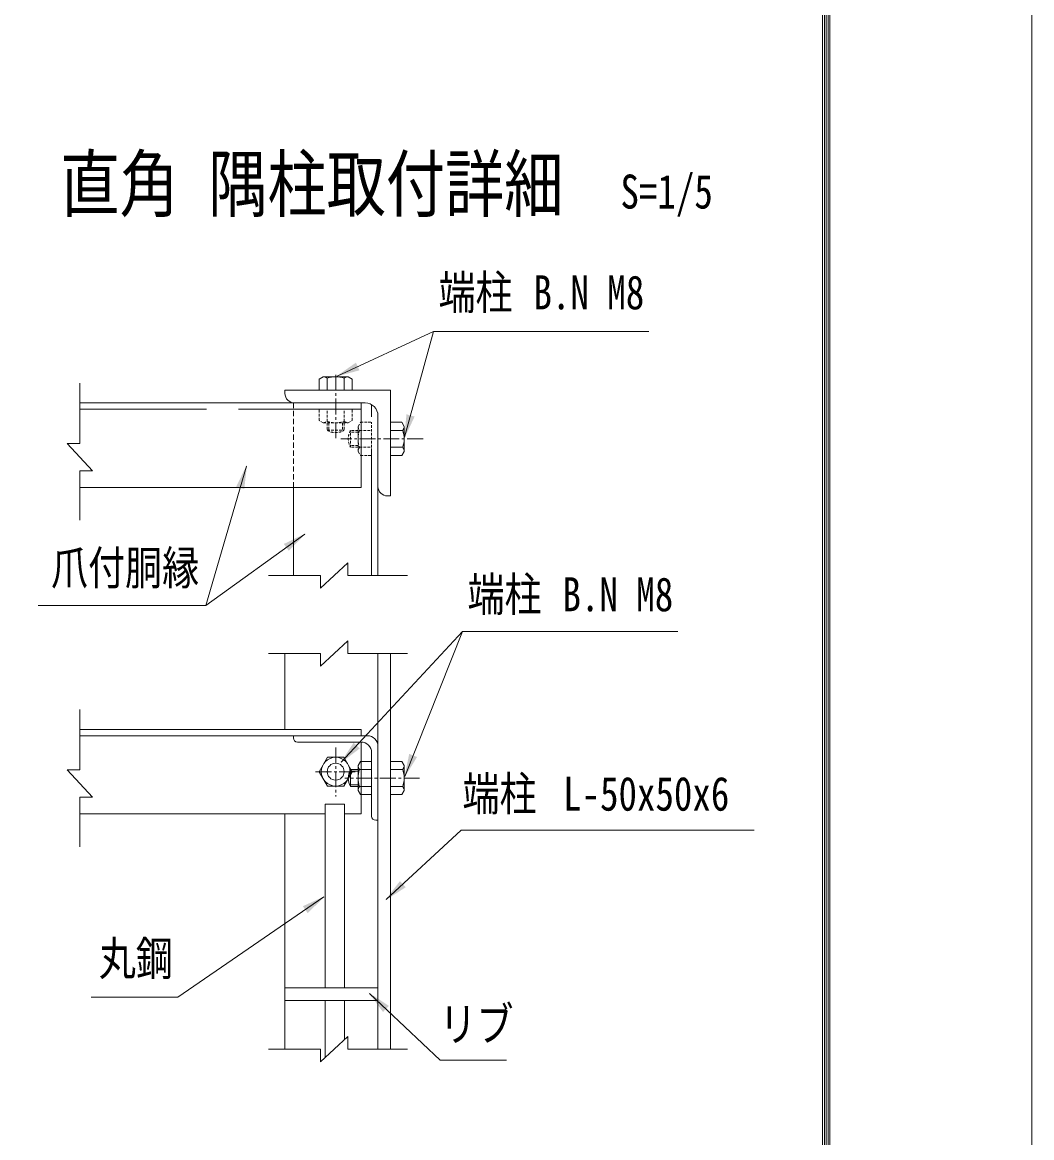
# Model space of a CAD drawing. Units: millimetres, scale not verified, with parts at other scales. Extents: x -4455 to 4455, y -3150 to 3150.
# Drawn here: x 3022 to 4455, y -963 to 619 of the extents above; entities that cross this region are included whole.
import ezdxf
from ezdxf.enums import TextEntityAlignment as Align

# ---------------------------------------------------------------- set-up
doc = ezdxf.new("R2010")
doc.units = ezdxf.units.MM
doc.header["$LTSCALE"] = 30
for name, pattern in [('DASHED', [7.5, 6, -1.5]), ('USER1', [1.125, 0.75, -0.125, 0.125, -0.125]), ('USER2', [0.375, 0.25, -0.125]), ('USER3', [0.1875, 0.125, -0.0625])]:
    doc.linetypes.add(name, pattern=pattern)
doc.layers.add('0-0_D-TTL-TXT', color=7, linetype='Continuous')
for name, color, linetype, lineweight in [('0-1_D-STR1', 1, 'Continuous', 18), ('0-2_D-STR3', 3, 'Continuous', 13), ('0-3_D-BMK', 2, 'USER1', 13), ('0-4_D-STR-DIM', 4, 'Continuous', 13), ('0-6_7詳細', 3, 'Continuous', 18), ('0-7_D-STR-TXT', 3, 'Continuous', 13), ('0-8_D-STR2', 2, 'Continuous', 13), ('0-9_5寸法', 3, 'Continuous', 18), ('1-2_D-TTL', 7, 'Continuous', 9)]:
    doc.layers.add(name, color=color, linetype=linetype, lineweight=lineweight)
doc.styles.add('ＭＳ ゴシック', font='')
doc.styles.get('ＭＳ ゴシック').set_extended_font_data('MS Gothic')

msp = doc.modelspace()

# ---------------------------------------------------------------- linework, layer by layer
at = {"layer": '0-1_D-STR1'}
for p, q in [((3394.76, 97.16), (3394.76, 92.66)), ((3544.76, 97.16), (3394.76, 97.16)), ((3544.76, -52.84), (3544.76, 97.16)), ((3103.59, 79.16), (3499.76, 79.16)), ((3502.76, 79.16), (3394.76, 79.16)), ((3508.76, 79.16), (3408.26, 79.16)), ((3526.76, 61.16), (3526.76, -39.34)), ((3103.59, -40.84), (3502.76, -40.84)), ((3406.76, -165.57), (3406.76, -40.84)), ((3526.76, -165.57), (3526.76, -31.84)), ((3544.76, -52.84), (3540.26, -52.84)), ((3394.76, -384.05), (3394.76, -276.56)), ((3526.76, -837.9), (3526.76, -276.56)), ((3544.76, -837.9), (3544.76, -276.56)), ((3103.76, -384.05), (3499.76, -384.05)), ((3103.76, -393.05), (3499.76, -393.05)), ((3502.76, -384.05), (3394.76, -384.05)), ((3511.76, -393.05), (3406.76, -393.05)), ((3417.26, -384.05), (3417.56, -384.05)), ((3502.76, -402.05), (3412.76, -402.05)), ((3502.76, -504.05), (3502.76, -402.05)), ((3526.76, -513.05), (3526.76, -408.05)), ((3517.76, -507.05), (3517.76, -417.05)), ((3103.76, -504.05), (3452.07, -504.05)), ((3394.76, -837.9), (3394.76, -504.05)), ((3479.07, -504.05), (3502.76, -504.05)), ((3526.76, -513.05), (3523.76, -513.05))]:
    msp.add_line(p, q, dxfattribs=at)
at = {"layer": '0-1_D-STR1', "linetype": 'DASHED'}
for p, q in [((3103.59, 70.16), (3502.76, 70.16)), ((3517.76, -165.57), (3517.76, 76.75))]:
    msp.add_line(p, q, dxfattribs=at)
at = {"layer": '0-1_D-STR1'}
for centre, radius, start, end in [((3408.26, 92.66), 13.5, 180, 270.00009), ((3508.76, 61.16), 18, 0.00001, 90.00008), ((3540.26, -39.34), 13.5, 180, 270), ((3511.76, -408.05), 15, 0, 90), ((3523.76, -507.05), 6, 180, 270)]:
    msp.add_arc(centre, radius, start, end, dxfattribs=at)
at = {"layer": '0-2_D-STR3'}
for p, q in [((3449, 116.36), (3443.24, 113.03)), ((3443.24, 113.03), (3443.24, 97.16)), ((3449, 116.36), (3484.52, 116.36)), ((3454.76, 114.3), (3454.76, 97.16)), ((3478.76, 114.3), (3478.76, 97.16)), ((3484.52, 116.36), (3490.28, 113.03)), ((3490.28, 113.03), (3490.28, 97.16)), ((3560.63, 51.68), (3544.76, 51.68)), ((3544.76, 4.64), (3544.76, 51.68)), ((3563.96, 45.92), (3560.63, 51.68)), ((3561.9, 40.16), (3544.76, 40.16)), ((3563.96, 10.4), (3563.96, 45.92)), ((3561.9, 16.16), (3544.76, 16.16)), ((3560.63, 4.64), (3544.76, 4.64)), ((3563.96, 10.4), (3560.63, 4.64)), ((3487.9, -465.05), (3487.9, -441.05)), ((3498.56, -441.05), (3487.9, -441.05)), ((3498.56, -470.81), (3498.56, -435.29)), ((3500.62, -441.05), (3517.76, -441.05)), ((3517.76, -476.57), (3517.76, -429.53)), ((3560.63, -429.53), (3544.76, -429.53)), ((3544.76, -476.57), (3544.76, -429.53)), ((3561.9, -441.05), (3544.76, -441.05)), ((3563.96, -435.29), (3560.63, -429.53)), ((3563.96, -470.81), (3563.96, -435.29)), ((3498.56, -465.05), (3487.9, -465.05)), ((3498.56, -470.81), (3501.88, -476.57)), ((3500.62, -465.05), (3517.76, -465.05)), ((3561.9, -465.05), (3544.76, -465.05)), ((3563.96, -470.81), (3560.63, -476.57)), ((3501.88, -476.57), (3517.76, -476.57)), ((3560.63, -476.57), (3544.76, -476.57)), ((3526.76, -750.54), (3394.76, -750.54)), ((3526.76, -768.54), (3394.76, -768.54))]:
    msp.add_line(p, q, dxfattribs=at)
at = {"layer": '0-2_D-STR3', "color": 1, "linetype": 'USER3'}
for p, q in [((3443.24, 70.16), (3490.28, 70.16)), ((3443.24, 54.28), (3443.24, 70.16)), ((3454.76, 53.02), (3454.76, 70.16)), ((3478.76, 53.02), (3478.76, 70.16)), ((3449, 50.96), (3443.24, 54.28)), ((3449, 50.96), (3484.52, 50.96)), ((3454.76, 50.96), (3454.76, 40.3)), ((3457.16, 50.96), (3457.16, 39.09)), ((3476.36, 50.96), (3476.36, 39.09)), ((3478.76, 50.96), (3478.76, 40.3)), ((3517.76, 4.64), (3517.76, 51.68)), ((3454.76, 40.3), (3478.76, 40.3)), ((3498.56, 37.76), (3486.69, 37.76)), ((3487.9, 16.16), (3487.9, 40.16)), ((3498.56, 40.16), (3487.9, 40.16)), ((3498.56, 10.4), (3498.56, 45.92)), ((3500.62, 40.16), (3517.76, 40.16)), ((3498.56, 18.56), (3486.69, 18.56)), ((3498.56, 16.16), (3487.9, 16.16)), ((3500.62, 16.16), (3517.76, 16.16)), ((3498.56, 10.4), (3501.88, 4.64)), ((3501.88, 4.64), (3517.76, 4.64))]:
    msp.add_line(p, q, dxfattribs=at)
at = {"layer": '0-2_D-STR3', "color": 1}
for p, q in [((3498.56, -443.45), (3486.69, -443.45)), ((3498.56, -462.65), (3486.69, -462.65))]:
    msp.add_line(p, q, dxfattribs=at)
at = {"layer": '0-2_D-STR3', "color": 1, "linetype": 'USER3'}
for points in [[(3484.52, 50.96), (3490.28, 54.28), (3490.28, 70.16)], [(3498.56, 45.92), (3501.88, 51.68), (3517.76, 51.68)]]:
    msp.add_lwpolyline(points, dxfattribs=at)
at = {"layer": '0-2_D-STR3'}
msp.add_lwpolyline([(3490.28, -444.05), (3478.52, -423.68), (3455, -423.68), (3443.24, -444.05), (3455, -464.42), (3478.52, -464.42)], close=True, dxfattribs=at)
msp.add_lwpolyline([(3498.56, -435.29), (3501.88, -429.53), (3517.76, -429.53)], dxfattribs=at)
for radius in [20.4, 12]:
    msp.add_circle((3466.76, -444.05), radius, dxfattribs=at)
for centre, radius, start, end in [((3449, 107.27), 9.09, 50.6618, 90), ((3466.76, 80.36), 36, 70.52878, 109.47122), ((3484.52, 107.27), 9.09, 90, 129.3382), ((3554.87, 45.92), 9.09, 320.6618, 0), ((3527.96, 28.16), 36, 340.52878, 19.47122), ((3554.87, 10.4), 9.09, 0, 39.3382), ((3508.68, -453.05), 24, 150, 210), ((3507.64, -435.29), 9.09, 180, 219.3382), ((3534.56, -453.05), 36, 160.52878, 199.47122), ((3554.87, -435.29), 9.09, 320.6618, 0), ((3527.96, -453.05), 36, 340.52878, 19.47122), ((3507.64, -470.81), 9.09, 140.6618, 180), ((3554.87, -470.81), 9.09, 0, 39.3382)]:
    msp.add_arc(centre, radius, start, end, dxfattribs=at)
at = {"layer": '0-2_D-STR3', "color": 1, "linetype": 'USER3'}
for centre, radius, start, end in [((3449, 60.05), 9.09, 270, 309.3382), ((3466.76, 86.96), 36, 250.52878, 289.47122), ((3484.52, 60.05), 9.09, 230.6618, 270), ((3466.76, 61.08), 24, 240, 300), ((3508.68, 28.16), 24, 150, 210), ((3507.64, 45.92), 9.09, 180, 219.3382), ((3534.56, 28.16), 36, 160.52878, 199.47122), ((3507.64, 10.4), 9.09, 140.6618, 180)]:
    msp.add_arc(centre, radius, start, end, dxfattribs=at)
at = {"layer": '0-3_D-BMK'}
for p, q in [((3466.76, 29.06), (3466.76, 121.42)), ((3590.76, 28.16), (3474.31, 28.16)), ((3466.76, -409.86), (3466.76, -479.25)), ((3438.2, -444.05), (3495.32, -444.05)), ((3585.85, -453.05), (3479.63, -453.05))]:
    msp.add_line(p, q, dxfattribs=at)
at = {"layer": '0-4_D-STR-DIM'}
for p, q in [((3103.59, 21.6), (3103.59, 107.18)), ((3085.59, 21.6), (3121.59, -17.18)), ((3103.59, 21.6), (3085.59, 21.6)), ((3103.59, -17.18), (3103.59, -87.37)), ((3103.59, -17.18), (3121.59, -17.18)), ((3445.44, -183.57), (3484.21, -147.57)), ((3484.21, -165.57), (3484.21, -147.57)), ((3445.44, -165.57), (3371.21, -165.57)), ((3445.44, -165.57), (3445.44, -183.57)), ((3484.21, -165.57), (3568.89, -165.57)), ((3445.44, -294.56), (3484.21, -258.56)), ((3484.21, -276.56), (3484.21, -258.56)), ((3445.44, -276.56), (3371.21, -276.56)), ((3445.44, -276.56), (3445.44, -294.56)), ((3484.21, -276.56), (3568.89, -276.56)), ((3445.44, -855.9), (3484.21, -819.9)), ((3484.21, -837.9), (3484.21, -819.9)), ((3445.44, -837.9), (3371.21, -837.9)), ((3445.44, -837.9), (3445.44, -855.9)), ((3484.21, -837.9), (3568.89, -837.9))]:
    msp.add_line(p, q, dxfattribs=at)
at = {"layer": '0-6_7詳細', "color": 1, "linetype": 'USER2'}
msp.add_line((3406.76, -40.84), (3406.76, 79.24), dxfattribs=at)
at = {"layer": '0-6_7詳細', "color": 7, "lineweight": 9}
for p, q in [((3502.76, -40.84), (3502.76, 79.16)), ((3406.76, -393.05), (3406.76, -396.05)), ((3502.76, -393.05), (3502.76, -384.05))]:
    msp.add_line(p, q, dxfattribs=at)
at = {"layer": '0-6_7詳細', "color": 4}
for p, q in [((3103.76, -441.61), (3103.76, -356.03)), ((3085.76, -441.61), (3121.76, -480.39)), ((3103.76, -441.61), (3085.76, -441.61)), ((3103.76, -480.39), (3103.76, -550.58)), ((3103.76, -480.39), (3121.76, -480.39))]:
    msp.add_line(p, q, dxfattribs=at)
at = {"layer": '0-6_7詳細', "color": 7, "lineweight": 9}
for centre, radius, start, end in [((3412.76, -396.05), 6, 180, 270), ((3502.76, -417.05), 15, 0, 90)]:
    msp.add_arc(centre, radius, start, end, dxfattribs=at)
at = {"layer": '0-7_D-STR-TXT'}
for p, q in [((3282.55, -208.08), (3422.83, -107)), ((3646.86, -245.28), (3564.81, -450.91))]:
    msp.add_line(p, q, dxfattribs=at)
for points in [[(3911.52, 180.7), (3605.71, 180.7), (3468.84, 117.33)], [(3044.55, -208.08), (3282.55, -208.08), (3340.28, -10.5)], [(3952.67, -245.28), (3646.86, -245.28), (3474.65, -430.61)], [(4060.91, -527.23), (3645.08, -527.23), (3538.38, -625.45)], [(3709.22, -853.53), (3615.3, -853.53), (3514.69, -758.59)]]:
    msp.add_lwpolyline(points, dxfattribs=at)
at = {"layer": '0-7_D-STR-TXT', "color": 7, "lineweight": 9}
msp.add_lwpolyline([(3119.66, -763.95), (3242.93, -763.95), (3450.18, -621.63)], dxfattribs=at)
at = {"layer": '0-7_D-STR-TXT'}
for points in [[(3466.76, 116.36), (3495.55, 136.29), (3500.58, 125.42)], [(3340.93, -8.29), (3337, -43.09), (3325.5, -39.73)], [(3424.7, -105.66), (3400.21, -130.69), (3393.21, -120.97)], [(3473.09, -432.29), (3492.18, -402.94), (3500.96, -411.1)], [(3563.96, -453.05), (3571.18, -418.79), (3582.31, -423.23)], [(3536.69, -627.01), (3558.02, -599.23), (3566.13, -608.05)], [(3513.02, -757.01), (3542.22, -776.33), (3534, -785.05)]]:
    msp.add_solid(points, dxfattribs=at)
at = {"layer": '0-7_D-STR-TXT', "color": 7}
msp.add_solid([(3452.07, -620.32), (3427.02, -644.79), (3420.24, -634.92)], dxfattribs=at)
at = {"layer": '0-8_D-STR2', "color": 7, "lineweight": 9}
for p, q in [((3452.07, -750.54), (3452.07, -490.11)), ((3452.07, -490.11), (3479.07, -490.11)), ((3479.07, -750.54), (3479.07, -490.11)), ((3452.07, -849.74), (3452.07, -768.54)), ((3479.07, -824.67), (3479.07, -768.54))]:
    msp.add_line(p, q, dxfattribs=at)
at = {"layer": '0-9_5寸法'}
msp.add_line((3605.71, 180.7), (3564.56, 30.38), dxfattribs=at)
msp.add_solid([(3563.96, 28.16), (3567.29, 63.02), (3578.84, 59.85)], dxfattribs=at)
at = {"layer": '1-2_D-TTL', "color": 2, "lineweight": 18}
msp.add_lwpolyline([(-4454.85, 3150.21), (4454.85, 3150.21), (4454.85, -3150.21), (-4454.85, -3150.21)], close=True, dxfattribs=at)
at = {"layer": '1-2_D-TTL'}
for points in [[(-4168.47, 2916.87), (4168.47, 2916.87), (4168.47, -2916.87), (-4168.47, -2916.87)], [(-4165.81, 2914.21), (4165.81, 2914.21), (4165.81, -2914.21), (-4165.81, -2914.21)], [(-4163.16, 2911.56), (4163.16, 2911.56), (4163.16, -2911.56), (-4163.16, -2911.56)], [(-4160.51, 2908.91), (4160.51, 2908.91), (4160.51, -2908.91), (-4160.51, -2908.91)], [(-4157.86, 2906.26), (4157.86, 2906.26), (4157.86, -2906.26), (-4157.86, -2906.26)]]:
    msp.add_lwpolyline(points, close=True, dxfattribs=at)

# ---------------------------------------------------------------- texts
at = {"layer": '0-0_D-TTL-TXT', "style": 'ＭＳ ゴシック', "width": 0.8}
msp.add_text('直角 隅柱取付詳細', height=76.98, dxfattribs=at).set_placement((3076.05, 328.35), align=Align.BOTTOM_LEFT)
at = {"layer": '0-0_D-TTL-TXT', "color": 3, "style": 'ＭＳ ゴシック', "width": 0.8}
msp.add_text('S=1/5', height=48.17, dxfattribs=at).set_placement((3871.1, 340.49), align=Align.BOTTOM_LEFT)
at = {"layer": '0-7_D-STR-TXT', "style": 'ＭＳ ゴシック', "width": 0.8}
for s, p in [('端柱', (3612.74, 197.53)), ('B.N M8', (3747.55, 197.53)), ('爪付胴縁', (3062.7, -193.26)), ('端柱', (3653.89, -230.85)), ('B.N M8', (3788.71, -230.85)), ('端柱', (3646.81, -513.82)), ('L-50x50x6', (3789.62, -513.82)), ('丸鋼', (3130.61, -747.6)), ('リブ', (3614.09, -840.71))]:
    msp.add_text(s, height=48.17, dxfattribs=at).set_placement(p, align=Align.BOTTOM_LEFT)

doc.saveas('drawing.dxf')
